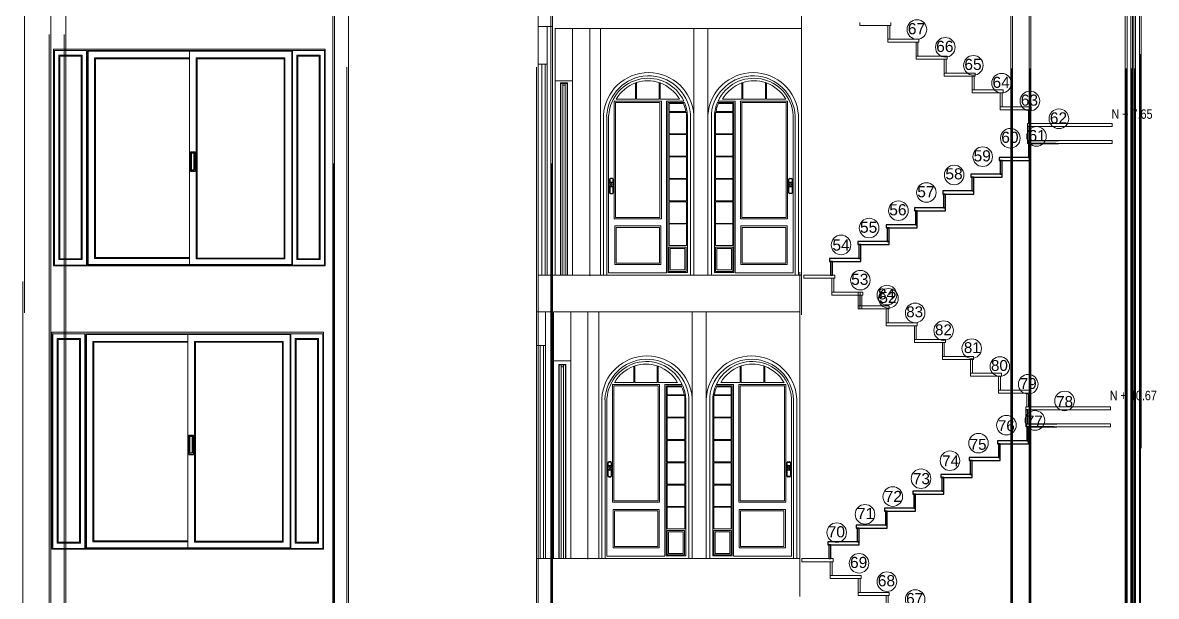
# Model space of a CAD drawing. Extents: x 1270 to 1442, y 932 to 1016.
# Drawn here: x 1370.69 to 1382.73, y 998.26 to 1004.35 of the extents above; entities that cross this region are included whole.
import ezdxf

# ---------------------------------------------------------------- set-up
doc = ezdxf.new("R2010")
doc.units = 0
doc.header["$MEASUREMENT"] = 0
for name, color, linetype, lineweight in [('arquitecturapasito', 252, 'Continuous', 5), ('DEP-LEJOS1', 36, 'Continuous', 25), ('DEP-LEJOS2', 36, 'Continuous', 9), ('puertas', 34, 'Continuous', 9)]:
    doc.layers.add(name, color=color, linetype=linetype, lineweight=lineweight)
doc.styles.add('MtXpl_Arial_Narrow', font='')
doc.styles.get("Standard").update_dxf_attribs({"font": 'arial.ttf'})
doc.styles.get('MtXpl_Arial_Narrow').set_extended_font_data('Arial Narrow')

msp = doc.modelspace()

# ---------------------------------------------------------------- linework, layer by layer
for p, q in [((1372.47, 1002.981), (1372.52, 1002.981)), ((1372.477, 1002.968), (1372.511, 1002.968)), ((1372.477, 1002.968), (1372.477, 1002.79)), ((1372.511, 1002.79), (1372.511, 1002.968)), ((1372.47, 1002.775), (1372.52, 1002.775)), ((1372.477, 1002.79), (1372.511, 1002.79)), ((1376.92, 1002.688), (1376.92, 1002.651)), ((1376.922, 1002.688), (1376.922, 1002.652)), ((1376.95, 1002.696), (1376.929, 1002.696)), ((1376.95, 1002.695), (1376.929, 1002.695)), ((1376.957, 1002.652), (1376.957, 1002.688)), ((1376.958, 1002.651), (1376.958, 1002.688)), ((1378.822, 1002.651), (1378.822, 1002.688)), ((1378.823, 1002.652), (1378.823, 1002.688)), ((1378.831, 1002.696), (1378.852, 1002.696)), ((1378.831, 1002.695), (1378.852, 1002.695)), ((1378.859, 1002.688), (1378.859, 1002.652)), ((1378.86, 1002.688), (1378.86, 1002.651)), ((1376.92, 1002.615), (1376.92, 1002.546)), ((1376.922, 1002.613), (1376.922, 1002.546)), ((1376.929, 1002.539), (1376.95, 1002.539)), ((1376.929, 1002.538), (1376.95, 1002.538)), ((1376.957, 1002.546), (1376.957, 1002.613)), ((1376.958, 1002.546), (1376.958, 1002.615)), ((1378.822, 1002.546), (1378.822, 1002.615)), ((1378.823, 1002.546), (1378.823, 1002.613)), ((1378.852, 1002.539), (1378.831, 1002.539)), ((1378.852, 1002.538), (1378.831, 1002.538)), ((1378.859, 1002.613), (1378.859, 1002.546)), ((1378.86, 1002.615), (1378.86, 1002.546)), ((1372.452, 999.975), (1372.502, 999.975)), ((1372.459, 999.963), (1372.493, 999.963)), ((1372.459, 999.963), (1372.459, 999.785)), ((1372.493, 999.785), (1372.493, 999.963)), ((1372.452, 999.77), (1372.502, 999.77)), ((1372.459, 999.785), (1372.493, 999.785)), ((1376.902, 999.682), (1376.902, 999.646)), ((1376.903, 999.682), (1376.903, 999.647)), ((1376.932, 999.69), (1376.911, 999.69)), ((1376.932, 999.689), (1376.911, 999.689)), ((1376.939, 999.647), (1376.939, 999.682)), ((1376.94, 999.646), (1376.94, 999.682)), ((1378.804, 999.646), (1378.804, 999.682)), ((1378.805, 999.647), (1378.805, 999.682)), ((1378.812, 999.69), (1378.834, 999.69)), ((1378.812, 999.689), (1378.834, 999.689)), ((1378.841, 999.682), (1378.841, 999.647)), ((1378.842, 999.682), (1378.842, 999.646)), ((1376.902, 999.609), (1376.902, 999.541)), ((1376.903, 999.608), (1376.903, 999.541)), ((1376.911, 999.534), (1376.932, 999.534)), ((1376.911, 999.532), (1376.932, 999.532)), ((1376.939, 999.541), (1376.939, 999.608)), ((1376.94, 999.541), (1376.94, 999.609)), ((1378.804, 999.541), (1378.804, 999.609)), ((1378.805, 999.541), (1378.805, 999.608)), ((1378.834, 999.534), (1378.812, 999.534)), ((1378.834, 999.532), (1378.812, 999.532)), ((1378.841, 999.608), (1378.841, 999.541)), ((1378.842, 999.609), (1378.842, 999.541))]:
    msp.add_line(p, q)
for centre, radius in [((1376.939, 1002.633), 0.0263), ((1376.939, 1002.633), 0.0233), ((1376.939, 1002.633), 0.00929), ((1378.841, 1002.633), 0.0263), ((1378.841, 1002.633), 0.0233), ((1378.841, 1002.633), 0.00929), ((1376.921, 999.627), 0.0263), ((1376.921, 999.627), 0.0233), ((1376.921, 999.627), 0.00929), ((1378.823, 999.627), 0.0263), ((1378.823, 999.627), 0.0233), ((1378.823, 999.627), 0.00929)]:
    msp.add_circle(centre, radius)
for centre, radius, start, end in [((1376.929, 1002.688), 0.00828, 90, 180), ((1376.929, 1002.688), 0.00706, 90, 180), ((1376.95, 1002.688), 0.00828, 0, 90), ((1376.95, 1002.688), 0.00706, 0, 90), ((1378.831, 1002.688), 0.00828, 90, 180), ((1378.831, 1002.688), 0.00706, 90, 180), ((1378.852, 1002.688), 0.00828, 0, 90), ((1378.852, 1002.688), 0.00706, 0, 90), ((1376.929, 1002.546), 0.00828, 180, 270), ((1376.929, 1002.546), 0.00706, 180, 270), ((1376.95, 1002.546), 0.00828, 270, 0), ((1376.95, 1002.546), 0.00706, 270, 0), ((1378.831, 1002.546), 0.00828, 180, 270), ((1378.831, 1002.546), 0.00706, 180, 270), ((1378.852, 1002.546), 0.00828, 270, 0), ((1378.852, 1002.546), 0.00706, 270, 0), ((1376.911, 999.682), 0.00828, 90, 180), ((1376.911, 999.682), 0.00706, 90, 180), ((1376.932, 999.682), 0.00828, 0, 90), ((1376.932, 999.682), 0.00706, 0, 90), ((1378.812, 999.682), 0.00828, 90, 180), ((1378.812, 999.682), 0.00706, 90, 180), ((1378.834, 999.682), 0.00828, 0, 90), ((1378.834, 999.682), 0.00706, 0, 90), ((1376.911, 999.541), 0.00828, 180, 270), ((1376.911, 999.541), 0.00706, 180, 270), ((1376.932, 999.541), 0.00828, 270, 0), ((1376.932, 999.541), 0.00706, 270, 0), ((1378.812, 999.541), 0.00828, 180, 270), ((1378.812, 999.541), 0.00706, 180, 270), ((1378.834, 999.541), 0.00828, 270, 0), ((1378.834, 999.541), 0.00706, 270, 0)]:
    msp.add_arc(centre, radius, start, end)
at = {"layer": 'arquitecturapasito', "color": 252}
for p, q in [((1382.564, 1002.485), (1382.564, 1013.14)), ((1381.199, 992.29), (1381.199, 1012.99)), ((1381.394, 1012.99), (1381.394, 992.29)), ((1382.414, 995.19), (1382.414, 1012.99)), ((1374.001, 989.964), (1374.001, 1011.98)), ((1376.313, 990.722), (1376.313, 1011.98)), ((1370.987, 1010.27), (1370.987, 995.49)), ((1371.148, 1010.27), (1371.148, 995.49)), ((1374.147, 990.222), (1374.147, 1009.922)), ((1376.163, 990.222), (1376.163, 1009.922)), ((1382.546, 996.44), (1382.546, 1007.095)), ((1381.181, 986.245), (1381.181, 1006.945)), ((1381.376, 1006.945), (1381.376, 986.245)), ((1382.396, 989.145), (1382.396, 1006.945)), ((1373.983, 983.919), (1373.983, 1005.935)), ((1376.295, 984.677), (1376.295, 1005.935)), ((1378.957, 1004.709), (1378.957, 1004.309)), ((1370.707, 1004.61), (1370.707, 1004.31)), ((1370.707, 1004.31), (1370.707, 1001.57)), ((1370.969, 1004.225), (1370.969, 989.445)), ((1371.13, 1004.225), (1371.13, 989.445)), ((1376.313, 1004.31), (1376.163, 1004.31)), ((1376.342, 1001.67), (1376.342, 1004.29)), ((1376.342, 1004.289), (1378.957, 1004.289)), ((1376.527, 1001.67), (1376.526, 1004.29)), ((1376.709, 1004.29), (1376.709, 1001.664)), ((1376.823, 1004.29), (1376.823, 1001.67)), ((1377.815, 1004.29), (1377.815, 1001.67)), ((1377.965, 1004.29), (1377.965, 1001.67)), ((1378.957, 1004.31), (1378.957, 1001.67)), ((1374.001, 1004.2), (1374.001, 1001.56)), ((1371.016, 1004.07), (1371.016, 1001.77)), ((1373.901, 1004.07), (1371.016, 1004.07)), ((1371.027, 1004.055), (1371.367, 1004.055)), ((1371.027, 1001.777), (1371.027, 1004.055)), ((1371.073, 1004.004), (1371.32, 1004.004)), ((1371.073, 1001.836), (1371.073, 1004.004)), ((1371.083, 1003.994), (1371.31, 1003.994)), ((1371.083, 1001.846), (1371.083, 1003.994)), ((1371.31, 1003.994), (1371.31, 1001.846)), ((1371.32, 1004.004), (1371.32, 1001.836)), ((1371.367, 1004.055), (1371.367, 1001.777)), ((1371.377, 1004.055), (1373.552, 1004.055)), ((1371.377, 1001.777), (1371.377, 1004.055)), ((1371.383, 1004.049), (1372.459, 1004.049)), ((1371.383, 1001.783), (1371.383, 1004.049)), ((1371.451, 1003.975), (1372.459, 1003.975)), ((1371.451, 1001.847), (1371.451, 1003.975)), ((1371.461, 1003.965), (1372.459, 1003.965)), ((1371.461, 1001.857), (1371.461, 1003.965)), ((1372.459, 1004.049), (1372.459, 1001.783)), ((1372.459, 1004.049), (1373.548, 1004.049)), ((1372.459, 1001.783), (1372.459, 1004.049)), ((1372.531, 1003.975), (1373.474, 1003.975)), ((1372.531, 1001.843), (1372.531, 1003.975)), ((1372.541, 1003.965), (1373.464, 1003.965)), ((1372.541, 1001.853), (1372.541, 1003.965)), ((1373.464, 1003.965), (1373.464, 1001.853)), ((1373.474, 1003.975), (1373.474, 1001.843)), ((1373.548, 1004.049), (1373.548, 1001.783)), ((1373.552, 1004.055), (1373.552, 1001.777)), ((1373.554, 1004.055), (1373.894, 1004.055)), ((1373.554, 1001.777), (1373.554, 1004.055)), ((1373.601, 1004.004), (1373.847, 1004.004)), ((1373.601, 1001.836), (1373.601, 1004.004)), ((1373.611, 1003.994), (1373.837, 1003.994)), ((1373.611, 1001.846), (1373.611, 1003.994)), ((1373.837, 1003.994), (1373.837, 1001.846)), ((1373.847, 1004.004), (1373.847, 1001.836)), ((1373.894, 1004.055), (1373.894, 1001.777)), ((1373.901, 1004.07), (1373.901, 1001.77)), ((1382.556, 993.359), (1382.556, 1004.014)), ((1374.129, 984.177), (1374.129, 1003.877)), ((1376.145, 984.177), (1376.145, 1003.877)), ((1376.257, 1003.91), (1376.165, 1003.91)), ((1376.238, 1001.67), (1376.238, 1003.91)), ((1381.191, 983.164), (1381.191, 1003.864)), ((1381.386, 1003.864), (1381.386, 983.164)), ((1382.406, 986.064), (1382.406, 1003.864)), ((1376.526, 1003.734), (1376.342, 1003.734)), ((1376.398, 1003.71), (1376.474, 1003.71)), ((1376.398, 1003.71), (1376.398, 1001.67)), ((1376.403, 1003.705), (1376.47, 1003.705)), ((1376.403, 1003.705), (1376.403, 1001.67)), ((1376.423, 1003.705), (1376.423, 1001.67)), ((1376.423, 1003.685), (1376.449, 1003.685)), ((1376.45, 1001.67), (1376.45, 1003.705)), ((1376.47, 1001.67), (1376.47, 1003.705)), ((1376.475, 1001.67), (1376.475, 1003.71)), ((1377.196, 1003.537), (1377.196, 1003.71)), ((1377.206, 1003.537), (1377.206, 1003.714)), ((1377.446, 1003.537), (1377.446, 1003.714)), ((1377.456, 1003.537), (1377.456, 1003.71)), ((1378.325, 1003.537), (1378.325, 1003.71)), ((1378.335, 1003.537), (1378.335, 1003.714)), ((1378.575, 1003.537), (1378.575, 1003.714)), ((1378.585, 1003.537), (1378.585, 1003.71)), ((1376.969, 1003.517), (1377.47, 1003.517)), ((1376.969, 1002.267), (1376.969, 1003.517)), ((1376.984, 1003.502), (1377.455, 1003.502)), ((1376.984, 1002.282), (1376.984, 1003.502)), ((1376.99, 1003.537), (1377.196, 1003.537)), ((1377.206, 1003.537), (1377.446, 1003.537)), ((1377.455, 1003.502), (1377.455, 1002.282)), ((1377.456, 1003.537), (1377.661, 1003.537)), ((1377.47, 1003.517), (1377.47, 1002.267)), ((1377.526, 1001.697), (1377.526, 1003.517)), ((1377.526, 1003.517), (1377.709, 1003.517)), ((1377.54, 1001.699), (1377.54, 1003.502)), ((1377.54, 1003.502), (1377.716, 1003.502)), ((1377.552, 1003.407), (1377.552, 1003.492)), ((1377.552, 1003.492), (1377.704, 1003.492)), ((1378.24, 1003.502), (1378.064, 1003.502)), ((1378.254, 1003.517), (1378.071, 1003.517)), ((1378.229, 1003.492), (1378.077, 1003.492)), ((1378.325, 1003.537), (1378.119, 1003.537)), ((1378.229, 1003.407), (1378.229, 1003.492)), ((1378.24, 1001.699), (1378.24, 1003.502)), ((1378.254, 1001.697), (1378.254, 1003.517)), ((1378.811, 1003.517), (1378.31, 1003.517)), ((1378.31, 1003.517), (1378.31, 1002.267)), ((1378.796, 1003.502), (1378.325, 1003.502)), ((1378.325, 1003.502), (1378.325, 1002.282)), ((1378.575, 1003.537), (1378.335, 1003.537)), ((1378.791, 1003.537), (1378.585, 1003.537)), ((1378.796, 1002.282), (1378.796, 1003.502)), ((1378.811, 1002.267), (1378.811, 1003.517)), ((1376.855, 1001.67), (1376.855, 1003.367)), ((1376.91, 1003.368), (1376.91, 1001.697)), ((1377.73, 1003.407), (1377.552, 1003.407)), ((1377.552, 1003.398), (1377.552, 1003.17)), ((1377.552, 1003.398), (1377.737, 1003.398)), ((1377.737, 1003.17), (1377.737, 1003.398)), ((1377.747, 1003.368), (1377.747, 1001.699)), ((1377.779, 1003.383), (1377.779, 1001.67)), ((1377.815, 1003.367), (1377.815, 1001.67)), ((1377.965, 1003.367), (1377.965, 1001.67)), ((1378.002, 1003.383), (1378.002, 1001.67)), ((1378.033, 1003.368), (1378.033, 1001.699)), ((1378.044, 1003.17), (1378.044, 1003.398)), ((1378.229, 1003.398), (1378.044, 1003.398)), ((1378.05, 1003.407), (1378.229, 1003.407)), ((1378.229, 1003.398), (1378.229, 1003.17)), ((1378.87, 1003.368), (1378.87, 1001.697)), ((1378.925, 1001.67), (1378.925, 1003.367)), ((1376.89, 1001.67), (1376.89, 1003.356)), ((1378.891, 1001.67), (1378.891, 1003.356)), ((1377.552, 1003.17), (1377.737, 1003.17)), ((1377.552, 1003.163), (1377.552, 1002.934)), ((1377.552, 1003.163), (1377.737, 1003.163)), ((1377.737, 1002.934), (1377.737, 1003.163)), ((1378.229, 1003.17), (1378.044, 1003.17)), ((1378.044, 1002.934), (1378.044, 1003.163)), ((1378.229, 1003.163), (1378.044, 1003.163)), ((1378.229, 1003.163), (1378.229, 1002.934)), ((1372.47, 1002.981), (1372.47, 1002.775)), ((1372.52, 1002.981), (1372.52, 1002.775)), ((1377.552, 1002.934), (1377.737, 1002.934)), ((1377.552, 1002.925), (1377.552, 1002.696)), ((1377.552, 1002.925), (1377.737, 1002.925)), ((1377.737, 1002.696), (1377.737, 1002.925)), ((1378.229, 1002.934), (1378.044, 1002.934)), ((1378.044, 1002.696), (1378.044, 1002.925)), ((1378.229, 1002.925), (1378.044, 1002.925)), ((1378.229, 1002.925), (1378.229, 1002.696)), ((1373.993, 980.838), (1373.993, 1002.854)), ((1376.305, 981.596), (1376.305, 1002.854)), ((1377.552, 1002.696), (1377.737, 1002.696)), ((1377.552, 1002.688), (1377.552, 1002.459)), ((1377.552, 1002.688), (1377.737, 1002.688)), ((1377.737, 1002.459), (1377.737, 1002.688)), ((1378.229, 1002.696), (1378.044, 1002.696)), ((1378.044, 1002.459), (1378.044, 1002.688)), ((1378.229, 1002.688), (1378.044, 1002.688)), ((1378.229, 1002.688), (1378.229, 1002.459)), ((1377.552, 1002.459), (1377.737, 1002.459)), ((1377.552, 1002.45), (1377.552, 1002.221)), ((1377.552, 1002.45), (1377.737, 1002.45)), ((1377.737, 1002.221), (1377.737, 1002.45)), ((1378.229, 1002.459), (1378.044, 1002.459)), ((1378.044, 1002.221), (1378.044, 1002.45)), ((1378.229, 1002.45), (1378.044, 1002.45)), ((1378.229, 1002.45), (1378.229, 1002.221)), ((1382.564, 999.835), (1382.564, 1002.51)), ((1377.455, 1002.282), (1376.984, 1002.282)), ((1378.325, 1002.282), (1378.796, 1002.282)), ((1377.47, 1002.267), (1376.969, 1002.267)), ((1376.976, 1002.193), (1377.466, 1002.193)), ((1376.976, 1001.785), (1376.976, 1002.193)), ((1376.991, 1002.178), (1377.451, 1002.178)), ((1376.991, 1001.8), (1376.991, 1002.178)), ((1377.451, 1002.178), (1377.451, 1001.8)), ((1377.466, 1002.193), (1377.466, 1001.785)), ((1377.552, 1002.221), (1377.737, 1002.221)), ((1377.552, 1002.216), (1377.552, 1001.987)), ((1377.552, 1002.216), (1377.737, 1002.216)), ((1377.737, 1001.987), (1377.737, 1002.216)), ((1378.229, 1002.221), (1378.044, 1002.221)), ((1378.044, 1001.987), (1378.044, 1002.216)), ((1378.229, 1002.216), (1378.044, 1002.216)), ((1378.229, 1002.216), (1378.229, 1001.987)), ((1378.31, 1002.267), (1378.811, 1002.267)), ((1378.805, 1002.193), (1378.314, 1002.193)), ((1378.314, 1002.193), (1378.314, 1001.785)), ((1378.79, 1002.178), (1378.329, 1002.178)), ((1378.329, 1002.178), (1378.329, 1001.8)), ((1378.79, 1001.8), (1378.79, 1002.178)), ((1378.805, 1001.785), (1378.805, 1002.193)), ((1377.55, 1001.969), (1377.735, 1001.969)), ((1377.55, 1001.711), (1377.55, 1001.969)), ((1377.552, 1001.987), (1377.737, 1001.987)), ((1377.565, 1001.954), (1377.72, 1001.954)), ((1377.565, 1001.726), (1377.565, 1001.954)), ((1377.72, 1001.954), (1377.72, 1001.726)), ((1377.735, 1001.969), (1377.735, 1001.711)), ((1378.229, 1001.987), (1378.044, 1001.987)), ((1378.23, 1001.969), (1378.045, 1001.969)), ((1378.045, 1001.969), (1378.045, 1001.711)), ((1378.215, 1001.954), (1378.06, 1001.954)), ((1378.06, 1001.954), (1378.06, 1001.726)), ((1378.215, 1001.726), (1378.215, 1001.954)), ((1378.23, 1001.711), (1378.23, 1001.969)), ((1371.32, 1001.836), (1371.073, 1001.836)), ((1371.31, 1001.846), (1371.083, 1001.846)), ((1372.459, 1001.847), (1371.451, 1001.847)), ((1372.459, 1001.857), (1371.461, 1001.857)), ((1373.474, 1001.843), (1372.531, 1001.843)), ((1373.464, 1001.853), (1372.541, 1001.853)), ((1373.847, 1001.836), (1373.601, 1001.836)), ((1373.837, 1001.846), (1373.611, 1001.846)), ((1377.451, 1001.8), (1376.991, 1001.8)), ((1378.329, 1001.8), (1378.79, 1001.8)), ((1371.016, 1001.77), (1373.901, 1001.77)), ((1371.367, 1001.777), (1371.027, 1001.777)), ((1373.552, 1001.777), (1371.377, 1001.777)), ((1372.459, 1001.783), (1371.383, 1001.783)), ((1373.548, 1001.783), (1372.459, 1001.783)), ((1373.894, 1001.777), (1373.554, 1001.777)), ((1376.91, 1001.697), (1377.526, 1001.697)), ((1377.466, 1001.785), (1376.976, 1001.785)), ((1377.747, 1001.699), (1377.54, 1001.699)), ((1377.735, 1001.711), (1377.55, 1001.711)), ((1377.72, 1001.726), (1377.565, 1001.726)), ((1378.033, 1001.699), (1378.24, 1001.699)), ((1378.045, 1001.711), (1378.23, 1001.711)), ((1378.06, 1001.726), (1378.215, 1001.726)), ((1378.87, 1001.697), (1378.254, 1001.697)), ((1378.314, 1001.785), (1378.805, 1001.785)), ((1378.939, 1001.703), (1378.939, 1001.303)), ((1370.689, 1001.605), (1370.689, 1001.305)), ((1370.707, 1001.57), (1370.707, 1001.27)), ((1378.957, 1001.67), (1376.163, 1001.67)), ((1376.163, 1001.67), (1376.313, 1001.67)), ((1377.815, 1001.67), (1376.855, 1001.67)), ((1377.779, 1001.67), (1376.89, 1001.67)), ((1377.965, 1001.67), (1378.925, 1001.67)), ((1378.002, 1001.67), (1378.891, 1001.67)), ((1378.957, 1001.67), (1378.957, 1001.25)), ((1370.689, 1001.305), (1370.689, 998.565)), ((1373.983, 1001.195), (1373.983, 998.555)), ((1376.145, 1001.284), (1376.295, 1001.284)), ((1376.324, 998.664), (1376.324, 1001.284)), ((1376.324, 1001.283), (1378.939, 1001.283)), ((1376.508, 998.664), (1376.508, 1001.284)), ((1376.691, 1001.284), (1376.691, 998.658)), ((1376.805, 1001.284), (1376.805, 998.664)), ((1377.797, 1001.284), (1377.797, 998.664)), ((1377.947, 1001.284), (1377.947, 998.664)), ((1378.939, 1001.304), (1378.939, 998.664)), ((1370.998, 1001.065), (1370.998, 998.765)), ((1373.883, 1001.065), (1370.998, 1001.065)), ((1371.009, 1001.05), (1371.349, 1001.05)), ((1371.009, 998.772), (1371.009, 1001.05)), ((1371.055, 1000.998), (1371.302, 1000.998)), ((1371.055, 998.83), (1371.055, 1000.998)), ((1371.065, 1000.988), (1371.292, 1000.988)), ((1371.065, 998.84), (1371.065, 1000.988)), ((1371.292, 1000.988), (1371.292, 998.84)), ((1371.302, 1000.998), (1371.302, 998.83)), ((1371.349, 1001.05), (1371.349, 998.772)), ((1371.359, 1001.05), (1373.534, 1001.05)), ((1371.359, 998.772), (1371.359, 1001.05)), ((1371.365, 1001.043), (1372.441, 1001.043)), ((1371.365, 998.778), (1371.365, 1001.043)), ((1371.433, 1000.969), (1372.441, 1000.969)), ((1371.433, 998.842), (1371.433, 1000.969)), ((1371.443, 1000.959), (1372.441, 1000.959)), ((1371.443, 998.852), (1371.443, 1000.959)), ((1372.441, 1001.043), (1372.441, 998.778)), ((1372.441, 1001.043), (1373.53, 1001.043)), ((1372.441, 998.778), (1372.441, 1001.043)), ((1372.513, 1000.969), (1373.456, 1000.969)), ((1372.513, 998.838), (1372.513, 1000.969)), ((1372.523, 1000.959), (1373.446, 1000.959)), ((1372.523, 998.848), (1372.523, 1000.959)), ((1373.446, 1000.959), (1373.446, 998.848)), ((1373.456, 1000.969), (1373.456, 998.838)), ((1373.53, 1001.043), (1373.53, 998.778)), ((1373.534, 1001.05), (1373.534, 998.772)), ((1373.536, 1001.05), (1373.876, 1001.05)), ((1373.536, 998.772), (1373.536, 1001.05)), ((1373.583, 1000.998), (1373.829, 1000.998)), ((1373.583, 998.83), (1373.583, 1000.998)), ((1373.593, 1000.988), (1373.819, 1000.988)), ((1373.593, 998.84), (1373.593, 1000.988)), ((1373.819, 1000.988), (1373.819, 998.84)), ((1373.829, 1000.998), (1373.829, 998.83)), ((1373.876, 1001.05), (1373.876, 998.772)), ((1373.883, 1001.065), (1373.883, 998.765)), ((1376.239, 1000.924), (1376.145, 1000.924)), ((1376.22, 998.664), (1376.22, 1000.924)), ((1376.324, 998.664), (1376.324, 1000.764)), ((1376.508, 1000.764), (1376.324, 1000.764)), ((1376.38, 1000.724), (1376.456, 1000.724)), ((1376.38, 1000.724), (1376.38, 998.664)), ((1376.385, 1000.719), (1376.451, 1000.719)), ((1376.385, 1000.719), (1376.385, 998.664)), ((1376.405, 1000.719), (1376.405, 998.664)), ((1376.431, 998.664), (1376.431, 1000.719)), ((1376.451, 998.664), (1376.451, 1000.719)), ((1376.456, 998.664), (1376.456, 1000.724)), ((1376.508, 998.664), (1376.508, 1000.764)), ((1376.405, 1000.699), (1376.431, 1000.699)), ((1377.177, 1000.531), (1377.177, 1000.705)), ((1377.187, 1000.531), (1377.187, 1000.708)), ((1377.427, 1000.531), (1377.427, 1000.708)), ((1377.437, 1000.531), (1377.437, 1000.705)), ((1378.307, 1000.531), (1378.307, 1000.705)), ((1378.317, 1000.531), (1378.317, 1000.708)), ((1378.557, 1000.531), (1378.557, 1000.708)), ((1378.567, 1000.531), (1378.567, 1000.705)), ((1376.951, 1000.512), (1377.452, 1000.512)), ((1376.951, 999.262), (1376.951, 1000.512)), ((1376.966, 1000.497), (1377.437, 1000.497)), ((1376.966, 999.277), (1376.966, 1000.497)), ((1376.972, 1000.531), (1377.177, 1000.531)), ((1377.187, 1000.531), (1377.427, 1000.531)), ((1377.437, 1000.531), (1377.643, 1000.531)), ((1377.437, 1000.497), (1377.437, 999.277)), ((1377.452, 1000.512), (1377.452, 999.262)), ((1377.508, 998.691), (1377.508, 1000.512)), ((1377.508, 1000.512), (1377.691, 1000.512)), ((1377.522, 998.694), (1377.522, 1000.497)), ((1377.522, 1000.497), (1377.698, 1000.497)), ((1377.533, 1000.401), (1377.533, 1000.487)), ((1377.533, 1000.487), (1377.686, 1000.487)), ((1378.222, 1000.497), (1378.046, 1000.497)), ((1378.236, 1000.512), (1378.053, 1000.512)), ((1378.211, 1000.487), (1378.059, 1000.487)), ((1378.307, 1000.531), (1378.101, 1000.531)), ((1378.211, 1000.401), (1378.211, 1000.487)), ((1378.222, 998.694), (1378.222, 1000.497)), ((1378.236, 998.691), (1378.236, 1000.512)), ((1378.793, 1000.512), (1378.292, 1000.512)), ((1378.292, 1000.512), (1378.292, 999.262)), ((1378.778, 1000.497), (1378.307, 1000.497)), ((1378.307, 1000.497), (1378.307, 999.277)), ((1378.557, 1000.531), (1378.317, 1000.531)), ((1378.773, 1000.531), (1378.567, 1000.531)), ((1378.778, 999.277), (1378.778, 1000.497)), ((1378.793, 999.262), (1378.793, 1000.512)), ((1376.837, 998.664), (1376.837, 1000.361)), ((1376.872, 998.664), (1376.872, 1000.35)), ((1376.892, 1000.363), (1376.892, 998.691)), ((1377.712, 1000.401), (1377.533, 1000.401)), ((1377.533, 1000.393), (1377.533, 1000.164)), ((1377.533, 1000.393), (1377.718, 1000.393)), ((1377.718, 1000.164), (1377.718, 1000.393)), ((1377.729, 1000.363), (1377.729, 998.694)), ((1377.761, 1000.377), (1377.761, 998.664)), ((1377.797, 1000.361), (1377.797, 998.664)), ((1377.947, 1000.361), (1377.947, 998.664)), ((1377.983, 1000.377), (1377.983, 998.664)), ((1378.015, 1000.363), (1378.015, 998.694)), ((1378.026, 1000.164), (1378.026, 1000.393)), ((1378.211, 1000.393), (1378.026, 1000.393)), ((1378.032, 1000.401), (1378.211, 1000.401)), ((1378.211, 1000.393), (1378.211, 1000.164)), ((1378.852, 1000.363), (1378.852, 998.691)), ((1378.873, 998.664), (1378.873, 1000.35)), ((1378.907, 998.664), (1378.907, 1000.361)), ((1377.533, 1000.164), (1377.718, 1000.164)), ((1377.533, 1000.157), (1377.533, 999.928)), ((1377.533, 1000.157), (1377.718, 1000.157)), ((1377.718, 999.928), (1377.718, 1000.157)), ((1378.211, 1000.164), (1378.026, 1000.164)), ((1378.026, 999.928), (1378.026, 1000.157)), ((1378.211, 1000.157), (1378.026, 1000.157)), ((1378.211, 1000.157), (1378.211, 999.928)), ((1372.452, 999.975), (1372.452, 999.77)), ((1372.502, 999.975), (1372.502, 999.77)), ((1377.533, 999.928), (1377.718, 999.928)), ((1377.533, 999.919), (1377.533, 999.691)), ((1377.533, 999.919), (1377.718, 999.919)), ((1377.718, 999.691), (1377.718, 999.919)), ((1378.211, 999.928), (1378.026, 999.928)), ((1378.026, 999.691), (1378.026, 999.919)), ((1378.211, 999.919), (1378.026, 999.919)), ((1378.211, 999.919), (1378.211, 999.691)), ((1377.533, 999.691), (1377.718, 999.691)), ((1377.533, 999.682), (1377.533, 999.453)), ((1377.533, 999.682), (1377.718, 999.682)), ((1377.718, 999.453), (1377.718, 999.682)), ((1378.211, 999.691), (1378.026, 999.691)), ((1378.026, 999.453), (1378.026, 999.682)), ((1378.211, 999.682), (1378.026, 999.682)), ((1378.211, 999.682), (1378.211, 999.453)), ((1377.533, 999.453), (1377.718, 999.453)), ((1377.533, 999.444), (1377.533, 999.216)), ((1377.533, 999.444), (1377.718, 999.444)), ((1377.718, 999.216), (1377.718, 999.444)), ((1378.211, 999.453), (1378.026, 999.453)), ((1378.026, 999.216), (1378.026, 999.444)), ((1378.211, 999.444), (1378.026, 999.444)), ((1378.211, 999.444), (1378.211, 999.216)), ((1377.437, 999.277), (1376.966, 999.277)), ((1378.307, 999.277), (1378.778, 999.277)), ((1377.452, 999.262), (1376.951, 999.262)), ((1376.958, 999.187), (1377.448, 999.187)), ((1376.958, 998.779), (1376.958, 999.187)), ((1376.973, 999.172), (1377.433, 999.172)), ((1376.973, 998.794), (1376.973, 999.172)), ((1377.433, 999.172), (1377.433, 998.794)), ((1377.448, 999.187), (1377.448, 998.779)), ((1377.533, 999.216), (1377.718, 999.216)), ((1377.533, 999.21), (1377.533, 998.982)), ((1377.533, 999.21), (1377.718, 999.21)), ((1377.718, 998.982), (1377.718, 999.21)), ((1378.211, 999.216), (1378.026, 999.216)), ((1378.026, 998.982), (1378.026, 999.21)), ((1378.211, 999.21), (1378.026, 999.21)), ((1378.211, 999.21), (1378.211, 998.982)), ((1378.292, 999.262), (1378.793, 999.262)), ((1378.787, 999.187), (1378.296, 999.187)), ((1378.296, 999.187), (1378.296, 998.779)), ((1378.772, 999.172), (1378.311, 999.172)), ((1378.311, 999.172), (1378.311, 998.794)), ((1378.772, 998.794), (1378.772, 999.172)), ((1378.787, 998.779), (1378.787, 999.187)), ((1377.532, 998.964), (1377.717, 998.964)), ((1377.532, 998.705), (1377.532, 998.964)), ((1377.533, 998.982), (1377.718, 998.982)), ((1377.547, 998.949), (1377.702, 998.949)), ((1377.547, 998.72), (1377.547, 998.949)), ((1377.702, 998.949), (1377.702, 998.72)), ((1377.717, 998.964), (1377.717, 998.705)), ((1378.211, 998.982), (1378.026, 998.982)), ((1378.212, 998.964), (1378.027, 998.964)), ((1378.027, 998.964), (1378.027, 998.705)), ((1378.197, 998.949), (1378.042, 998.949)), ((1378.042, 998.949), (1378.042, 998.72)), ((1378.197, 998.72), (1378.197, 998.949)), ((1378.212, 998.705), (1378.212, 998.964)), ((1371.302, 998.83), (1371.055, 998.83)), ((1371.292, 998.84), (1371.065, 998.84)), ((1372.441, 998.842), (1371.433, 998.842)), ((1372.441, 998.852), (1371.443, 998.852)), ((1373.456, 998.838), (1372.513, 998.838)), ((1373.446, 998.848), (1372.523, 998.848)), ((1373.829, 998.83), (1373.583, 998.83)), ((1373.819, 998.84), (1373.593, 998.84)), ((1377.433, 998.794), (1376.973, 998.794)), ((1378.311, 998.794), (1378.772, 998.794)), ((1370.998, 998.765), (1373.883, 998.765)), ((1371.349, 998.772), (1371.009, 998.772)), ((1373.534, 998.772), (1371.359, 998.772)), ((1372.441, 998.778), (1371.365, 998.778)), ((1373.53, 998.778), (1372.441, 998.778)), ((1373.876, 998.772), (1373.536, 998.772)), ((1376.892, 998.691), (1377.508, 998.691)), ((1377.448, 998.779), (1376.958, 998.779)), ((1377.729, 998.694), (1377.522, 998.694)), ((1377.717, 998.705), (1377.532, 998.705)), ((1377.702, 998.72), (1377.547, 998.72)), ((1378.015, 998.694), (1378.222, 998.694)), ((1378.027, 998.705), (1378.212, 998.705)), ((1378.042, 998.72), (1378.197, 998.72)), ((1378.852, 998.691), (1378.236, 998.691)), ((1378.296, 998.779), (1378.787, 998.779)), ((1370.689, 998.565), (1370.689, 998.265)), ((1376.145, 998.664), (1378.939, 998.664)), ((1376.145, 998.664), (1376.295, 998.664)), ((1376.508, 998.664), (1376.324, 998.664)), ((1376.38, 998.664), (1376.456, 998.664)), ((1376.382, 998.664), (1376.405, 998.664)), ((1377.797, 998.664), (1376.837, 998.664)), ((1377.761, 998.664), (1376.872, 998.664)), ((1377.983, 998.664), (1378.873, 998.664)), ((1378.939, 998.664), (1378.939, 998.264)), ((1370.689, 998.265), (1370.689, 995.525))]:
    msp.add_line(p, q, dxfattribs=at)
at = {"layer": 'arquitecturapasito', "color": 252, "ltscale": 0.025}
for p, q in [((1382.474, 995.19), (1382.474, 1012.99)), ((1382.504, 995.19), (1382.504, 1012.99)), ((1382.456, 989.145), (1382.456, 1006.945)), ((1382.486, 989.145), (1382.486, 1006.945)), ((1382.466, 986.064), (1382.466, 1003.864)), ((1382.496, 986.064), (1382.496, 1003.864))]:
    msp.add_line(p, q, dxfattribs=at)
at = {"layer": 'arquitecturapasito', "color": 252, "ltscale": 6}
for p, q in [((1376.257, 1004.31), (1376.257, 1001.67)), ((1376.201, 1003.91), (1376.201, 1001.67)), ((1376.239, 1001.284), (1376.239, 998.664)), ((1376.182, 1000.924), (1376.182, 998.664))]:
    msp.add_line(p, q, dxfattribs=at)
at = {"layer": 'arquitecturapasito', "color": 252, "linetype": 'ByBlock'}
for centre in [(1380.183, 1004.277), (1380.485, 1004.088), (1380.783, 1003.897), (1381.082, 1003.708), (1381.383, 1003.519), (1381.691, 1003.33), (1381.453, 1003.143), (1381.175, 1003.124), (1380.882, 1002.928), (1380.579, 1002.734), (1380.284, 1002.548), (1379.987, 1002.355), (1379.676, 1002.171), (1379.378, 1001.992), (1379.583, 1001.618), (1379.865, 1001.46), (1379.881, 1001.426), (1380.165, 1001.271), (1380.467, 1001.083), (1380.765, 1000.892), (1381.064, 1000.702), (1381.365, 1000.514), (1381.751, 1000.337), (1381.436, 1000.13), (1381.134, 1000.08), (1380.837, 999.889), (1380.534, 999.703), (1380.227, 999.512), (1379.927, 999.323), (1379.632, 999.134), (1379.332, 998.94), (1379.569, 998.615), (1379.865, 998.42), (1380.165, 998.231)]:
    msp.add_circle(centre, 0.104, dxfattribs=at)
at = {"layer": 'arquitecturapasito', "color": 252}
for centre, radius, start, end in [((1377.335, 1003.339), 0.481, 3.3136, 176.6864), ((1377.335, 1003.339), 0.446, 5.6976, 177.7805), ((1377.329, 1003.341), 0.419, 24.8245, 176.3123), ((1377.326, 1003.348), 0.385, 71.8617, 108.1383), ((1378.445, 1003.339), 0.481, 3.3136, 176.6864), ((1378.445, 1003.339), 0.446, 2.2195, 174.3024), ((1378.452, 1003.341), 0.419, 3.6877, 155.1755), ((1378.455, 1003.348), 0.385, 71.8617, 108.1383), ((1377.326, 1003.348), 0.385, 109.7097, 150.6365), ((1377.326, 1003.348), 0.385, 29.3635, 70.2903), ((1378.455, 1003.348), 0.385, 109.7097, 150.6365), ((1378.455, 1003.348), 0.385, 29.3635, 70.2903), ((1377.41, 1003.355), 0.324, 9.2489, 25.0806), ((1377.329, 1003.341), 0.419, 3.6877, 22.5861), ((1378.452, 1003.341), 0.419, 157.4139, 176.3123), ((1378.37, 1003.355), 0.324, 154.9194, 170.7511), ((1377.317, 1000.333), 0.481, 3.3136, 176.6864), ((1377.317, 1000.333), 0.446, 5.6976, 177.7805), ((1377.311, 1000.336), 0.419, 24.8245, 176.3123), ((1377.307, 1000.342), 0.385, 71.8617, 108.1383), ((1378.427, 1000.333), 0.481, 3.3136, 176.6864), ((1378.427, 1000.333), 0.446, 2.2195, 174.3024), ((1378.434, 1000.336), 0.419, 3.6877, 155.1755), ((1378.437, 1000.342), 0.385, 71.8617, 108.1383), ((1377.307, 1000.342), 0.385, 109.7097, 150.6365), ((1377.307, 1000.342), 0.385, 29.3635, 70.2903), ((1378.437, 1000.342), 0.385, 109.7097, 150.6365), ((1378.437, 1000.342), 0.385, 29.3635, 70.2903), ((1377.392, 1000.349), 0.324, 9.2489, 25.0806), ((1377.311, 1000.336), 0.419, 3.6877, 22.5861), ((1378.434, 1000.336), 0.419, 157.4139, 176.3123), ((1378.352, 1000.349), 0.324, 154.9194, 170.7511)]:
    msp.add_arc(centre, radius, start, end, dxfattribs=at)
at = {"layer": 'DEP-LEJOS1'}
for p, q in [((1381.378, 1003.247), (1381.357, 1003.247)), ((1381.357, 1003.247), (1381.357, 1003.1)), ((1381.378, 1003.1), (1381.378, 1003.247)), ((1381.357, 1003.1), (1381.357, 1003.068)), ((1381.357, 1003.1), (1381.378, 1003.1)), ((1381.387, 1003.068), (1381.367, 1003.068)), ((1381.367, 1003.068), (1381.367, 1002.921)), ((1381.387, 1002.921), (1381.387, 1003.068)), ((1381.387, 1002.921), (1381.057, 1002.921)), ((1381.057, 1002.921), (1381.057, 1002.889)), ((1381.057, 1002.889), (1381.387, 1002.889)), ((1381.087, 1002.889), (1381.067, 1002.889)), ((1381.067, 1002.889), (1381.067, 1002.742)), ((1381.087, 1002.742), (1381.087, 1002.889)), ((1381.367, 1002.921), (1381.387, 1002.921)), ((1381.387, 1002.889), (1381.387, 1002.921)), ((1381.087, 1002.742), (1380.757, 1002.742)), ((1380.757, 1002.742), (1380.757, 1002.71)), ((1380.757, 1002.71), (1381.087, 1002.71)), ((1380.787, 1002.71), (1380.767, 1002.71)), ((1380.767, 1002.71), (1380.767, 1002.564)), ((1380.787, 1002.564), (1380.787, 1002.71)), ((1381.067, 1002.742), (1381.087, 1002.742)), ((1381.087, 1002.71), (1381.087, 1002.742)), ((1380.787, 1002.564), (1380.457, 1002.564)), ((1380.457, 1002.564), (1380.457, 1002.532)), ((1380.457, 1002.532), (1380.787, 1002.532)), ((1380.487, 1002.532), (1380.467, 1002.532)), ((1380.467, 1002.532), (1380.467, 1002.385)), ((1380.487, 1002.385), (1380.487, 1002.532)), ((1380.767, 1002.564), (1380.787, 1002.564)), ((1380.787, 1002.532), (1380.787, 1002.564)), ((1380.487, 1002.385), (1380.157, 1002.385)), ((1380.157, 1002.385), (1380.157, 1002.353)), ((1380.157, 1002.353), (1380.487, 1002.353)), ((1380.187, 1002.353), (1380.167, 1002.353)), ((1380.167, 1002.353), (1380.167, 1002.206)), ((1380.187, 1002.206), (1380.187, 1002.353)), ((1380.467, 1002.385), (1380.487, 1002.385)), ((1380.487, 1002.353), (1380.487, 1002.385)), ((1380.187, 1002.206), (1379.857, 1002.206)), ((1379.857, 1002.206), (1379.857, 1002.174)), ((1379.857, 1002.174), (1380.187, 1002.174)), ((1379.887, 1002.174), (1379.867, 1002.174)), ((1379.867, 1002.174), (1379.867, 1002.027)), ((1379.887, 1002.027), (1379.887, 1002.174)), ((1380.167, 1002.206), (1380.187, 1002.206)), ((1380.187, 1002.174), (1380.187, 1002.206)), ((1379.887, 1002.027), (1379.557, 1002.027)), ((1379.557, 1002.027), (1379.557, 1001.995)), ((1379.557, 1001.995), (1379.887, 1001.995)), ((1379.587, 1001.995), (1379.567, 1001.995)), ((1379.567, 1001.995), (1379.567, 1001.848)), ((1379.587, 1001.848), (1379.587, 1001.995)), ((1379.867, 1002.027), (1379.887, 1002.027)), ((1379.887, 1001.995), (1379.887, 1002.027)), ((1379.587, 1001.848), (1379.257, 1001.848)), ((1379.257, 1001.848), (1379.257, 1001.816)), ((1379.257, 1001.816), (1379.587, 1001.816)), ((1379.287, 1001.816), (1379.267, 1001.816)), ((1379.267, 1001.816), (1379.267, 1001.67)), ((1379.287, 1001.67), (1379.287, 1001.816)), ((1379.567, 1001.848), (1379.587, 1001.848)), ((1379.587, 1001.816), (1379.587, 1001.848)), ((1379.267, 1001.67), (1379.287, 1001.67)), ((1381.36, 1000.241), (1381.339, 1000.241)), ((1381.339, 1000.241), (1381.339, 1000.094)), ((1381.36, 1000.094), (1381.36, 1000.241)), ((1381.339, 1000.094), (1381.339, 1000.062)), ((1381.339, 1000.094), (1381.36, 1000.094)), ((1381.369, 1000.062), (1381.349, 1000.062)), ((1381.349, 1000.062), (1381.349, 999.915)), ((1381.369, 999.915), (1381.369, 1000.062)), ((1381.369, 999.915), (1381.039, 999.915)), ((1381.039, 999.915), (1381.039, 999.883)), ((1381.039, 999.883), (1381.369, 999.883)), ((1381.069, 999.883), (1381.049, 999.883)), ((1381.049, 999.883), (1381.049, 999.737)), ((1381.069, 999.737), (1381.069, 999.883)), ((1381.349, 999.915), (1381.369, 999.915)), ((1381.369, 999.883), (1381.369, 999.915)), ((1381.069, 999.737), (1380.739, 999.737)), ((1380.739, 999.737), (1380.739, 999.705)), ((1380.739, 999.705), (1381.069, 999.705)), ((1380.769, 999.705), (1380.749, 999.705)), ((1380.749, 999.705), (1380.749, 999.558)), ((1380.769, 999.558), (1380.769, 999.705)), ((1381.049, 999.737), (1381.069, 999.737)), ((1381.069, 999.705), (1381.069, 999.737)), ((1380.769, 999.558), (1380.439, 999.558)), ((1380.439, 999.558), (1380.439, 999.526)), ((1380.439, 999.526), (1380.769, 999.526)), ((1380.469, 999.526), (1380.449, 999.526)), ((1380.449, 999.526), (1380.449, 999.379)), ((1380.469, 999.379), (1380.469, 999.526)), ((1380.749, 999.558), (1380.769, 999.558)), ((1380.769, 999.526), (1380.769, 999.558)), ((1380.469, 999.379), (1380.139, 999.379)), ((1380.139, 999.379), (1380.139, 999.347)), ((1380.139, 999.347), (1380.469, 999.347)), ((1380.169, 999.347), (1380.149, 999.347)), ((1380.149, 999.347), (1380.149, 999.2)), ((1380.169, 999.2), (1380.169, 999.347)), ((1380.449, 999.379), (1380.469, 999.379)), ((1380.469, 999.347), (1380.469, 999.379)), ((1380.169, 999.2), (1379.839, 999.2)), ((1379.839, 999.2), (1379.839, 999.168)), ((1379.839, 999.168), (1380.169, 999.168)), ((1379.869, 999.168), (1379.849, 999.168)), ((1379.849, 999.168), (1379.849, 999.021)), ((1379.869, 999.021), (1379.869, 999.168)), ((1380.149, 999.2), (1380.169, 999.2)), ((1380.169, 999.168), (1380.169, 999.2)), ((1379.869, 999.021), (1379.539, 999.021)), ((1379.539, 999.021), (1379.539, 998.989)), ((1379.539, 998.989), (1379.869, 998.989)), ((1379.569, 998.989), (1379.549, 998.989)), ((1379.549, 998.989), (1379.549, 998.843)), ((1379.569, 998.843), (1379.569, 998.989)), ((1379.849, 999.021), (1379.869, 999.021)), ((1379.869, 998.989), (1379.869, 999.021)), ((1379.569, 998.843), (1379.239, 998.843)), ((1379.239, 998.843), (1379.239, 998.811)), ((1379.239, 998.811), (1379.569, 998.811)), ((1379.269, 998.811), (1379.249, 998.811)), ((1379.249, 998.811), (1379.249, 998.664)), ((1379.269, 998.664), (1379.269, 998.811)), ((1379.549, 998.843), (1379.569, 998.843)), ((1379.569, 998.811), (1379.569, 998.843)), ((1379.249, 998.664), (1379.269, 998.664))]:
    msp.add_line(p, q, dxfattribs=at)
at = {"layer": 'DEP-LEJOS1', "ltscale": 0.005}
for p, q in [((1381.357, 1003.1), (1381.687, 1003.1)), ((1381.657, 1003.068), (1381.357, 1003.068)), ((1381.387, 1003.068), (1381.687, 1003.068)), ((1381.339, 1000.094), (1381.669, 1000.094)), ((1381.639, 1000.062), (1381.339, 1000.062)), ((1381.369, 1000.062), (1381.669, 1000.062))]:
    msp.add_line(p, q, dxfattribs=at)
at = {"layer": 'DEP-LEJOS2'}
for p, q in [((1379.577, 1004.352), (1379.577, 1004.32)), ((1379.907, 1004.32), (1379.907, 1004.352)), ((1379.577, 1004.32), (1379.907, 1004.32)), ((1379.896, 1004.32), (1379.875, 1004.32)), ((1379.875, 1004.32), (1379.875, 1004.173)), ((1379.896, 1004.173), (1379.896, 1004.32)), ((1380.205, 1004.173), (1379.875, 1004.173)), ((1379.875, 1004.173), (1379.875, 1004.141)), ((1379.875, 1004.173), (1379.896, 1004.173)), ((1379.875, 1004.141), (1380.205, 1004.141)), ((1380.194, 1004.141), (1380.174, 1004.141)), ((1380.174, 1004.141), (1380.174, 1003.994)), ((1380.194, 1003.994), (1380.194, 1004.141)), ((1380.205, 1004.141), (1380.205, 1004.173)), ((1380.504, 1003.994), (1380.174, 1003.994)), ((1380.174, 1003.994), (1380.174, 1003.962)), ((1380.174, 1003.994), (1380.194, 1003.994)), ((1380.174, 1003.962), (1380.504, 1003.962)), ((1380.493, 1003.962), (1380.472, 1003.962)), ((1380.472, 1003.962), (1380.472, 1003.815)), ((1380.493, 1003.815), (1380.493, 1003.962)), ((1380.504, 1003.962), (1380.504, 1003.994)), ((1380.802, 1003.815), (1380.472, 1003.815)), ((1380.472, 1003.815), (1380.472, 1003.783)), ((1380.472, 1003.815), (1380.493, 1003.815)), ((1380.472, 1003.783), (1380.802, 1003.783)), ((1380.791, 1003.783), (1380.77, 1003.783)), ((1380.77, 1003.783), (1380.77, 1003.636)), ((1380.791, 1003.636), (1380.791, 1003.783)), ((1380.802, 1003.783), (1380.802, 1003.815)), ((1381.1, 1003.636), (1380.77, 1003.636)), ((1380.77, 1003.636), (1380.77, 1003.604)), ((1380.77, 1003.636), (1380.791, 1003.636)), ((1380.77, 1003.604), (1381.1, 1003.604)), ((1381.089, 1003.604), (1381.068, 1003.604)), ((1381.068, 1003.604), (1381.068, 1003.458)), ((1381.089, 1003.458), (1381.089, 1003.604)), ((1381.1, 1003.604), (1381.1, 1003.636)), ((1381.398, 1003.458), (1381.068, 1003.458)), ((1381.068, 1003.458), (1381.068, 1003.426)), ((1381.068, 1003.458), (1381.089, 1003.458)), ((1381.068, 1003.426), (1381.398, 1003.426)), ((1381.387, 1003.426), (1381.367, 1003.426)), ((1381.367, 1003.426), (1381.367, 1003.279)), ((1381.387, 1003.279), (1381.387, 1003.426)), ((1381.398, 1003.426), (1381.398, 1003.458)), ((1382.257, 1003.279), (1381.357, 1003.279)), ((1381.357, 1003.279), (1381.357, 1003.247)), ((1381.357, 1003.247), (1382.257, 1003.247)), ((1381.367, 1003.279), (1381.387, 1003.279)), ((1382.257, 1003.247), (1382.257, 1003.279)), ((1382.257, 1003.1), (1381.357, 1003.1)), ((1381.357, 1003.1), (1381.357, 1003.068)), ((1381.357, 1003.068), (1382.257, 1003.068)), ((1382.257, 1003.068), (1382.257, 1003.1)), ((1379.311, 1001.67), (1378.981, 1001.67)), ((1378.981, 1001.67), (1378.981, 1001.638)), ((1378.981, 1001.638), (1379.311, 1001.638)), ((1379.3, 1001.638), (1379.279, 1001.638)), ((1379.279, 1001.638), (1379.279, 1001.491)), ((1379.3, 1001.491), (1379.3, 1001.638)), ((1379.311, 1001.638), (1379.311, 1001.67)), ((1379.609, 1001.491), (1379.279, 1001.491)), ((1379.279, 1001.491), (1379.279, 1001.459)), ((1379.279, 1001.491), (1379.3, 1001.491)), ((1379.279, 1001.459), (1379.609, 1001.459)), ((1379.559, 1001.493), (1379.559, 1001.346)), ((1379.598, 1001.459), (1379.577, 1001.459)), ((1379.577, 1001.459), (1379.577, 1001.312)), ((1379.58, 1001.346), (1379.58, 1001.493)), ((1379.598, 1001.312), (1379.598, 1001.459)), ((1379.609, 1001.459), (1379.609, 1001.491)), ((1379.889, 1001.346), (1379.559, 1001.346)), ((1379.559, 1001.346), (1379.559, 1001.314)), ((1379.559, 1001.346), (1379.58, 1001.346)), ((1379.559, 1001.314), (1379.889, 1001.314)), ((1379.878, 1001.314), (1379.857, 1001.314)), ((1379.857, 1001.314), (1379.857, 1001.167)), ((1379.878, 1001.167), (1379.878, 1001.314)), ((1379.889, 1001.314), (1379.889, 1001.346)), ((1380.187, 1001.167), (1379.857, 1001.167)), ((1379.857, 1001.167), (1379.857, 1001.135)), ((1379.857, 1001.167), (1379.878, 1001.167)), ((1379.857, 1001.135), (1380.187, 1001.135)), ((1380.176, 1001.135), (1380.156, 1001.135)), ((1380.156, 1001.135), (1380.156, 1000.988)), ((1380.176, 1000.988), (1380.176, 1001.135)), ((1380.187, 1001.135), (1380.187, 1001.167)), ((1380.486, 1000.988), (1380.156, 1000.988)), ((1380.156, 1000.988), (1380.156, 1000.956)), ((1380.156, 1000.988), (1380.176, 1000.988)), ((1380.156, 1000.956), (1380.486, 1000.956)), ((1380.474, 1000.956), (1380.454, 1000.956)), ((1380.454, 1000.956), (1380.454, 1000.809)), ((1380.474, 1000.809), (1380.474, 1000.956)), ((1380.486, 1000.956), (1380.486, 1000.988)), ((1380.784, 1000.809), (1380.454, 1000.809)), ((1380.454, 1000.809), (1380.454, 1000.777)), ((1380.454, 1000.809), (1380.474, 1000.809)), ((1380.454, 1000.777), (1380.784, 1000.777)), ((1380.773, 1000.777), (1380.752, 1000.777)), ((1380.752, 1000.777), (1380.752, 1000.631)), ((1380.773, 1000.631), (1380.773, 1000.777)), ((1380.784, 1000.777), (1380.784, 1000.809)), ((1381.082, 1000.631), (1380.752, 1000.631)), ((1380.752, 1000.631), (1380.752, 1000.599)), ((1380.752, 1000.631), (1380.773, 1000.631)), ((1380.752, 1000.599), (1381.082, 1000.599)), ((1381.071, 1000.599), (1381.05, 1000.599)), ((1381.05, 1000.599), (1381.05, 1000.452)), ((1381.071, 1000.452), (1381.071, 1000.599)), ((1381.082, 1000.599), (1381.082, 1000.631)), ((1381.38, 1000.452), (1381.05, 1000.452)), ((1381.05, 1000.452), (1381.05, 1000.42)), ((1381.05, 1000.452), (1381.071, 1000.452)), ((1381.05, 1000.42), (1381.38, 1000.42)), ((1381.369, 1000.42), (1381.349, 1000.42)), ((1381.349, 1000.42), (1381.349, 1000.273)), ((1381.369, 1000.273), (1381.369, 1000.42)), ((1381.38, 1000.42), (1381.38, 1000.452)), ((1382.239, 1000.273), (1381.339, 1000.273)), ((1381.339, 1000.273), (1381.339, 1000.241)), ((1381.339, 1000.241), (1382.239, 1000.241)), ((1381.349, 1000.273), (1381.369, 1000.273)), ((1382.239, 1000.241), (1382.239, 1000.273)), ((1382.239, 1000.094), (1381.339, 1000.094)), ((1381.339, 1000.094), (1381.339, 1000.062)), ((1381.339, 1000.062), (1382.239, 1000.062)), ((1382.239, 1000.062), (1382.239, 1000.094)), ((1379.293, 998.664), (1378.963, 998.664)), ((1378.963, 998.664), (1378.963, 998.632)), ((1379.293, 998.664), (1378.963, 998.664)), ((1378.963, 998.664), (1378.963, 998.632)), ((1378.963, 998.632), (1379.293, 998.632)), ((1378.963, 998.632), (1379.293, 998.632)), ((1379.282, 998.632), (1379.261, 998.632)), ((1379.261, 998.632), (1379.261, 998.485)), ((1379.282, 998.485), (1379.282, 998.632)), ((1379.293, 998.632), (1379.293, 998.664)), ((1379.293, 998.632), (1379.293, 998.664)), ((1379.591, 998.485), (1379.261, 998.485)), ((1379.261, 998.485), (1379.261, 998.453)), ((1379.261, 998.485), (1379.282, 998.485)), ((1379.261, 998.453), (1379.591, 998.453)), ((1379.58, 998.453), (1379.559, 998.453)), ((1379.559, 998.453), (1379.559, 998.306)), ((1379.58, 998.306), (1379.58, 998.453)), ((1379.591, 998.453), (1379.591, 998.485)), ((1379.889, 998.306), (1379.559, 998.306)), ((1379.559, 998.306), (1379.559, 998.274)), ((1379.559, 998.306), (1379.58, 998.306)), ((1379.889, 998.274), (1379.889, 998.306)), ((1379.559, 998.274), (1379.889, 998.274)), ((1379.878, 998.274), (1379.857, 998.274)), ((1379.857, 998.274), (1379.857, 998.127)), ((1379.878, 998.127), (1379.878, 998.274))]:
    msp.add_line(p, q, dxfattribs=at)

# ---------------------------------------------------------------- texts
at = {"layer": 'arquitecturapasito', "color": 252}
for s, height, p in [('67', 0.118, (1380.087, 1004.227)), ('66', 0.118, (1380.388, 1004.039)), ('65', 0.118, (1380.687, 1003.848)), ('64', 0.118, (1380.986, 1003.658)), ('63', 0.118, (1381.286, 1003.469)), ('62', 0.118, (1381.595, 1003.28)), ('60', 0.118, (1381.079, 1003.075)), ('61', 0.118, (1381.369, 1003.093)), ('59', 0.118, (1380.785, 1002.878)), ('58', 0.118, (1380.486, 1002.687)), ('57', 0.118, (1380.187, 1002.498)), ('56', 0.118, (1379.89, 1002.306)), ('55', 0.118, (1379.579, 1002.121)), ('54', 0.118, (1379.286, 1001.932)), ('53', 0.118, (1379.485, 1001.568)), ('84', 0.115, (1379.771, 1001.414)), ('52', 0.118, (1379.784, 1001.376)), ('83', 0.115, (1380.07, 1001.225)), ('82', 0.115, (1380.376, 1001.034)), ('81', 0.115, (1380.682, 1000.845)), ('80', 0.115, (1380.97, 1000.656)), ('79', 0.115, (1381.276, 1000.464)), ('78', 0.115, (1381.662, 1000.274)), ('76', 0.115, (1381.043, 1000.017)), ('77', 0.115, (1381.341, 1000.067)), ('75', 0.115, (1380.744, 999.819)), ('74', 0.115, (1380.451, 999.644)), ('73', 0.118, (1380.139, 999.454)), ('72', 0.118, (1379.841, 999.265)), ('71', 0.118, (1379.547, 999.084)), ('70', 0.118, (1379.236, 998.89)), ('69', 0.118, (1379.473, 998.565)), ('68', 0.118, (1379.768, 998.371)), ('67', 0.118, (1380.068, 998.182))]:
    msp.add_text(s, height=height, dxfattribs=at).set_placement(p)
at = {"layer": 'puertas', "style": 'MtXpl_Arial_Narrow'}
for s, p in [('N + 7.65', (1382.249, 1003.33)), ('N + 10.67', (1382.231, 1000.345))]:
    msp.add_text(s, height=0.1, rotation=360, dxfattribs=at).set_placement(p)

doc.saveas('drawing.dxf')
